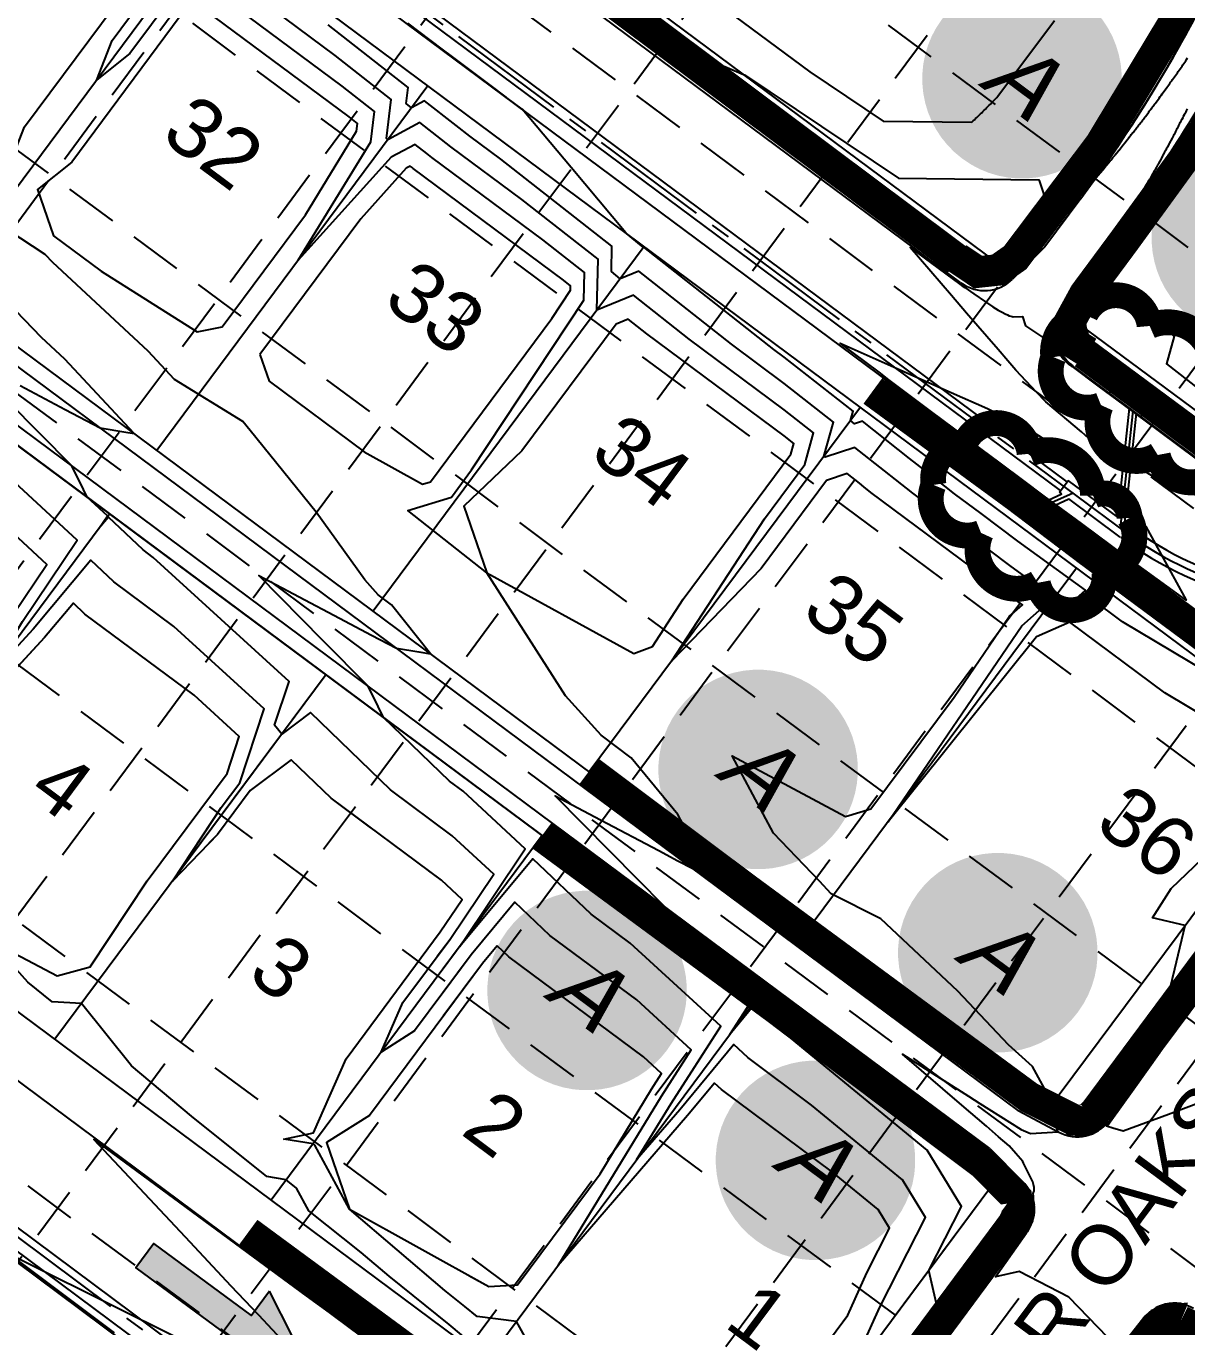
# Model space of a CAD drawing. Header units: feet. Extents: x 2260 to 6199, y 3666 to 7344.
# Drawn here: x 4193.3 to 4487.2, y 4910.2 to 5239.5 of the extents above; entities that cross this region are included whole.
import ezdxf
from ezdxf.enums import TextEntityAlignment as Align

# ---------------------------------------------------------------- set-up
doc = ezdxf.new("R2010")
doc.units = ezdxf.units.FT
doc.header["$LTSCALE"] = 40
doc.header["$MEASUREMENT"] = 0
doc.linetypes.add('CENTER2', pattern=[1.125, 0.75, -0.125, 0.125, -0.125])
doc.linetypes.add('HIDDEN', pattern=[0.375, 0.25, -0.125])
doc.layers.get('0').update_dxf_attribs({"linetype": 'CONTINUOUS'})
for name, color, linetype in [('ALTURA LOGO', 4, 'CONTINUOUS'), ('CL-STORM', 4, 'CENTER2'), ('CONTROL', 8, 'CONTINUOUS'), ('EOP-PROP', 4, 'CONTINUOUS'), ('EROSION BLANKETS', 84, 'CONTINUOUS'), ('FLOW-ARROWS', 253, 'CONTINUOUS'), ('GRID', 254, 'HIDDEN'), ('INLET', 3, 'CONTINUOUS'), ('INLET PROTECTION', 5, 'CONTINUOUS'), ('LOT-NOS', 4, 'CONTINUOUS'), ('lots-line', 4, 'CONTINUOUS'), ('PC', 43, 'CONTINUOUS'), ('ST-ROW', 2, 'CONTINUOUS'), ('STORM', 3, 'CONTINUOUS'), ('STREET-NAME', 3, 'CONTINUOUS')]:
    doc.layers.add(name, color=color, linetype=linetype)
doc.styles.add('altura', font='ARIAL.TTF', dxfattribs={"oblique": 15})
doc.styles.get("Standard").update_dxf_attribs({"font": 'ARIAL.TTF'})

# ---------------------------------------------------------------- blocks, each defined once
blk = doc.blocks.new('arrow')
blk.add_lwpolyline([(-67.01, -25.36), (-59.33, -25.42), (-59.57, -56.14), (-51.89, -56.2), (-51.65, -25.48), (-43.97, -25.54), (-55.3, -2.41), (-67.01, -25.36)], close=True)
at = {"color": 254}
for points in [[(-43.97, -25.54), (-67.01, -25.36), (-55.3, -2.41), (-67.01, -25.36)], [(-59.57, -56.14), (-51.89, -56.2), (-59.33, -25.42), (-51.65, -25.48)]]:
    blk.add_solid(points, dxfattribs=at)

msp = doc.modelspace()

# ---------------------------------------------------------------- hatches: boundary and pattern name
at = {"layer": 'ALTURA LOGO'}
h = msp.add_hatch(color=42, dxfattribs=at)
edge = h.paths.add_edge_path()
edge.add_ellipse((4445.44, 5226.11), major_axis=(15.08, 20.26), ratio=1, start_angle=-89.9995, end_angle=90.0005)
edge.add_ellipse((4445.44, 5226.11), major_axis=(15.08, 20.26), ratio=1, start_angle=89.9999, end_angle=269.9999)
h.paths.add_polyline_path([(4420.98, 5231.35), (4457.16, 5204.42), (4470.53, 5222.38), (4434.35, 5249.31)], flags=24)
h = msp.add_hatch(color=42, dxfattribs=at)
edge = h.paths.add_edge_path()
edge.add_ellipse((4503.5, 5185.74), major_axis=(15.08, 20.26), ratio=1, start_angle=-89.9995, end_angle=90.0005)
edge.add_ellipse((4503.5, 5185.74), major_axis=(15.08, 20.26), ratio=1, start_angle=89.9999, end_angle=269.9999)
h.paths.add_polyline_path([(4479.04, 5190.99), (4515.22, 5164.05), (4528.59, 5182.02), (4492.41, 5208.95)], flags=24)
h = msp.add_hatch(color=42, dxfattribs=at)
edge = h.paths.add_edge_path()
edge.add_ellipse((4378.64, 5051.28), major_axis=(15.08, 20.26), ratio=1, start_angle=-89.9995, end_angle=90.0005)
edge.add_ellipse((4378.64, 5051.28), major_axis=(15.08, 20.26), ratio=1, start_angle=89.9999, end_angle=269.9999)
h.paths.add_polyline_path([(4354.18, 5056.52), (4390.36, 5029.59), (4403.73, 5047.55), (4367.55, 5074.49)], flags=24)
h = msp.add_hatch(color=42, dxfattribs=at)
edge = h.paths.add_edge_path()
edge.add_ellipse((4439.31, 5004.89), major_axis=(15.08, 20.26), ratio=1, start_angle=-89.9995, end_angle=90.0005)
edge.add_ellipse((4439.31, 5004.89), major_axis=(15.08, 20.26), ratio=1, start_angle=89.9999, end_angle=269.9999)
h.paths.add_polyline_path([(4414.85, 5010.13), (4451.03, 4983.2), (4464.4, 5001.16), (4428.22, 5028.09)], flags=24)
h = msp.add_hatch(color=42, dxfattribs=at)
edge = h.paths.add_edge_path()
edge.add_ellipse((4335.34, 4995.33), major_axis=(15.08, 20.26), ratio=1, start_angle=-89.9995, end_angle=90.0005)
edge.add_ellipse((4335.34, 4995.33), major_axis=(15.08, 20.26), ratio=1, start_angle=89.9999, end_angle=269.9999)
h.paths.add_polyline_path([(4310.88, 5000.57), (4347.06, 4973.64), (4360.43, 4991.6), (4324.25, 5018.53)], flags=24)
h = msp.add_hatch(color=42, dxfattribs=at)
edge = h.paths.add_edge_path()
edge.add_ellipse((4393.16, 4952.34), major_axis=(15.08, 20.26), ratio=1, start_angle=-89.9995, end_angle=90.0005)
edge.add_ellipse((4393.16, 4952.34), major_axis=(15.08, 20.26), ratio=1, start_angle=89.9999, end_angle=269.9999)
h.paths.add_polyline_path([(4368.7, 4957.58), (4404.88, 4930.65), (4418.25, 4948.61), (4382.07, 4975.55)], flags=24)

# ---------------------------------------------------------------- linework, layer by layer
at = {"layer": 'CL-STORM', "color": 7}
for p, q in [((4864.9, 4432.17), (3599.76, 5372.55)), ((4471.43, 5111.52), (4235.19, 5287.11)), ((4470.34, 5112.33), (4473.54, 5142.09)), ((4458.43, 5121.18), (4452.94, 5118.78))]:
    msp.add_line(p, q, dxfattribs=at)
msp.add_arc((4525.12, 5183.75), 90, 233.3765, 327.3582, dxfattribs=at)
at = {"layer": 'EOP-PROP', "color": 7}
for p, q in [((4521.14, 5068.09), (3972.3, 5476.04)), ((4444.48, 4964.96), (3895.57, 5372.96)), ((4437.32, 4955.33), (3888.41, 5363.34)), ((4521.14, 5068.09), (4148.62, 5344.98)), ((4357.98, 4848.58), (3808.99, 5256.65)), ((4429.99, 5174.46), (4333.52, 5246.17)), ((4429.99, 5174.46), (4333.52, 5246.17)), ((4852.61, 4434.83), (3786.89, 5226.97)), ((4460.34, 5195.83), (4451.24, 5183.59)), ((4460.34, 5195.83), (4451.24, 5183.59)), ((4469.97, 5188.67), (4460.87, 5176.43)), ((4469.97, 5188.67), (4460.87, 5176.43)), ((4451.24, 5183.59), (4443.01, 5175.4)), ((4451.24, 5183.59), (4443.01, 5175.4)), ((4460.87, 5176.43), (4455.4, 5166.18)), ((4460.87, 5176.43), (4455.4, 5166.18)), ((4444.48, 4964.96), (4165.69, 5172.18)), ((4437.32, 4955.33), (4167.28, 5156.05)), ((4539.63, 5092.97), (4458.26, 5153.45)), ((4539.63, 5092.97), (4458.26, 5153.45)), ((4525.26, 5040.1), (4467.46, 4962.34)), ((4525.26, 5040.1), (4467.46, 4962.34)), ((4444.48, 4964.96), (4454.73, 4959.49)), ((4444.48, 4964.96), (4454.73, 4959.49)), ((4437.32, 4955.33), (4445.51, 4947.09)), ((4437.32, 4955.33), (4445.51, 4947.09)), ((4446.45, 4934.07), (4385.96, 4852.7)), ((4446.45, 4934.07), (4431.93, 4914.54)), ((4476.14, 4912), (4415.66, 4830.63))]:
    msp.add_line(p, q, dxfattribs=at)
for centre, radius, start, end in [((4174.1, 5408.6), 356.66, 323.3765, 5.1728), ((4174.1, 5408.6), 368.66, 323.3765, 5.1728), ((4174.1, 5408.6), 356.66, 323.3765, 356.9668), ((4174.1, 5408.6), 368.66, 323.3765, 355.735), ((4435.96, 5182.49), 10, 233.3765, 314.8458), ((4435.96, 5182.49), 10, 233.3765, 314.8458), ((4464.23, 5161.48), 10, 151.9073, 233.3765), ((4464.23, 5161.48), 10, 151.9073, 233.3765), ((4459.43, 4968.31), 10, 241.9073, 323.3765), ((4459.43, 4968.31), 10, 241.9073, 323.3765), ((4438.42, 4940.04), 10, 323.3765, 44.8458), ((4438.42, 4940.04), 10, 323.3765, 44.8458), ((4484.17, 4906.04), 10, 61.9073, 143.3765)]:
    msp.add_arc(centre, radius, start, end, dxfattribs=at)
at = {"layer": 'EROSION BLANKETS', "const_width": 8}
for points in [[(4462.14, 5156.9), (4459, 5158.87), (4457.37, 5164.32), (4461.37, 5171.63), (4471.19, 5184.89), (4491.61, 5212.94), (4502.98, 5232.65), (4515.51, 5259.74), (4526.74, 5285.91), (4536.96, 5322.88), (4543.87, 5358.18), (4547.09, 5387.83), (4547.01, 5406.17), (4546.38, 5430.26), (4543.85, 5459.68), (4537.86, 5518.71), (4531.81, 5586.52), (4527.34, 5639.5), (4523.24, 5685.02), (4520.52, 5711.99), (4521.4, 5716.25), (4521.8, 5720.87), (4522.4, 5722.7), (4524.33, 5724.29)], [(4501.87, 5278.67), (4485.66, 5243.22), (4465.28, 5209.43), (4443.72, 5180.81), (4439.3, 5177.71), (4434.3, 5177.17), (4429.1, 5180.67)], [(4337.15, 5249.08), (4429.16, 5180.27)], [(4461.18, 5156.55), (4543.63, 5095.46)], [(4407.67, 5147.08), (4444.15, 5120.36), (4462.07, 5106.78), (4502.15, 5077.07), (4519.02, 5064.57), (4521.12, 5062.35), (4522.75, 5060.2), (4524.54, 5057.01), (4524.68, 5054.49), (4525.03, 5050.62), (4524.39, 5046.67), (4523.41, 5044.99), (4522.36, 5043.22), (4464.11, 4964.76), (4462.74, 4963.36), (4461.21, 4962.61), (4460.41, 4962.49), (4459.32, 4962.51), (4458.6, 4962.59), (4458.08, 4963.04)], [(4335.83, 5050.83), (4375.15, 5021.39), (4447.27, 4968.24), (4459.72, 4962)], [(4323.89, 5034.48), (4383.64, 4990.46), (4435.73, 4951.32), (4444.03, 4942.86), (4444.19, 4941.74)], [(4249.52, 4934.06), (4362.07, 4851.21), (4366.8, 4849.6), (4373.84, 4848.88), (4377.79, 4850.69), (4380.89, 4853.59), (4384.1, 4856.65), (4443.12, 4936.11), (4444.4, 4938.56), (4444.63, 4940.29), (4443.54, 4941.92), (4442.59, 4942.62)]]:
    msp.add_lwpolyline(points, dxfattribs=at)
msp.add_lwpolyline([(4429.18, 4800.77), (4422.07, 4805.89, -0.415338), (4418.54, 4827.84), (4479.46, 4910.02, -0.347527), (4485.6, 4911.68), (4497.19, 4905.84), (4503.85, 4900.19)], format="xyb", dxfattribs=at)
at = {"layer": 'FLOW-ARROWS', "color": 7}
for points in [[(4212.19, 5226.33, 0, 1.67, 0), (4209.2, 5222.32, 0, 0, 0), (4203.35, 5214.47, 0, 0, 0)], [(4212.19, 5226.33, 0, 1.67, 0), (4209.2, 5222.32, 0, 0, 0), (4203.35, 5214.47, 0, 0, 0)], [(4266.92, 5185.65, 0, 1.67, 0), (4263.94, 5181.64, 0, 0, 0), (4258.09, 5173.78, 0, 0, 0)], [(4266.92, 5185.65, 0, 1.67, 0), (4263.94, 5181.64, 0, 0, 0), (4258.09, 5173.78, 0, 0, 0)], [(4240.98, 5150.24, 0, 1.67, 0), (4237.99, 5146.23, 0, 0, 0), (4232.14, 5138.38, 0, 0, 0)], [(4240.98, 5150.24, 0, 1.67, 0), (4237.99, 5146.23, 0, 0, 0), (4232.14, 5138.38, 0, 0, 0)], [(4321.66, 5144.96, 0, 1.67, 0), (4318.67, 5140.95, 0, 0, 0), (4312.82, 5133.1, 0, 0, 0)], [(4321.66, 5144.96, 0, 1.67, 0), (4318.67, 5140.95, 0, 0, 0), (4312.82, 5133.1, 0, 0, 0)], [(4295.71, 5109.56, 0, 1.67, 0), (4292.73, 5105.55, 0, 0, 0), (4286.88, 5097.69, 0, 0, 0)], [(4295.71, 5109.56, 0, 1.67, 0), (4292.73, 5105.55, 0, 0, 0), (4286.88, 5097.69, 0, 0, 0)], [(4376.39, 5104.28, 0, 1.67, 0), (4373.41, 5100.27, 0, 0, 0), (4367.56, 5092.41, 0, 0, 0)], [(4376.39, 5104.28, 0, 1.67, 0), (4373.41, 5100.27, 0, 0, 0), (4367.56, 5092.41, 0, 0, 0)], [(4350.45, 5068.87, 0, 1.67, 0), (4347.46, 5064.86, 0, 0, 0), (4341.61, 5057.01, 0, 0, 0)], [(4350.45, 5068.87, 0, 1.67, 0), (4347.46, 5064.86, 0, 0, 0), (4341.61, 5057.01, 0, 0, 0)], [(4431.13, 5063.59, 0, 1.67, 0), (4428.14, 5059.58, 0, 0, 0), (4422.3, 5051.73, 0, 0, 0)], [(4431.13, 5063.59, 0, 1.67, 0), (4428.14, 5059.58, 0, 0, 0), (4422.3, 5051.73, 0, 0, 0)], [(4405.18, 5028.19, 0, 1.67, 0), (4402.2, 5024.18, 0, 0, 0), (4396.35, 5016.32, 0, 0, 0)], [(4405.18, 5028.19, 0, 1.67, 0), (4402.2, 5024.18, 0, 0, 0), (4396.35, 5016.32, 0, 0, 0)], [(4235.67, 5026.97, 0, 1.67, 0), (4232.68, 5022.95, 0, 0, 0), (4223.37, 5010.44, 0, 0, 0)], [(4289.98, 4988.4, 0, 1.67, 0), (4286.99, 4984.39, 0, 0, 0), (4277.68, 4971.88, 0, 0, 0)], [(4347.89, 4949.95, 0, 1.67, 0), (4344.9, 4945.94, 0, 0, 0), (4335.59, 4933.42, 0, 0, 0)], [(4347.89, 4949.95, 0, 1.67, 0), (4344.9, 4945.94, 0, 0, 0), (4335.59, 4933.42, 0, 0, 0)]]:
    msp.add_lwpolyline(points, format="xyseb", dxfattribs=at)
at = {"layer": 'GRID', "linetype": 'HIDDEN', "ltscale": 1.35}
for p, q in [((2866.11, 6385.31), (5468.54, 4456.14)), ((2834.99, 6343.33), (5437.43, 4414.16)), ((2803.88, 6301.36), (5406.31, 4372.19)), ((2772.76, 6259.38), (5375.2, 4330.21)), ((2742.34, 6220.32), (5344.78, 4291.15)), ((4946.68, 6208.84), (3857.49, 4739.54)), ((4988.65, 6177.73), (3899.47, 4708.43)), ((2710.53, 6175.43), (5312.96, 4246.26)), ((5030.63, 6146.61), (3941.44, 4677.31)), ((2679.42, 6133.46), (5281.85, 4204.29)), ((5072.6, 6115.5), (3983.42, 4646.2)), ((2648.3, 6091.49), (5250.73, 4162.31)), ((5114.58, 6084.38), (4025.39, 4615.08)), ((5156.55, 6053.27), (4067.37, 4583.97)), ((5198.53, 6022.15), (4109.34, 4552.85)), ((5240.5, 5991.04), (4151.32, 4521.73))]:
    msp.add_line(p, q, dxfattribs=at)
at = {"layer": 'INLET', "color": 7}
for points in [[(4477.04, 5142.61), (4475.55, 5140.6), (4467.52, 5146.56), (4469.02, 5148.57)], [(4477.04, 5142.61), (4475.55, 5140.6), (4467.52, 5146.56), (4469.02, 5148.57)], [(4477.04, 5142.61), (4475.55, 5140.6), (4467.52, 5146.56), (4469.02, 5148.57)], [(4477.04, 5142.61), (4475.55, 5140.6), (4467.52, 5146.56), (4469.02, 5148.57)], [(4454.95, 5117.29), (4453.45, 5115.28), (4445.43, 5121.25), (4446.92, 5123.25)], [(4454.95, 5117.29), (4453.45, 5115.28), (4445.43, 5121.25), (4446.92, 5123.25)], [(4454.95, 5117.29), (4453.45, 5115.28), (4445.43, 5121.25), (4446.92, 5123.25)], [(4454.95, 5117.29), (4453.45, 5115.28), (4445.43, 5121.25), (4446.92, 5123.25)]]:
    msp.add_lwpolyline(points, close=True, dxfattribs=at)
at = {"layer": 'INLET PROTECTION', "color": 170, "ltscale": 100, "const_width": 6.54}
for points in [[(4477.76, 5163.53, 0.520567), (4477.76, 5163.53, 0.765195), (4461.44, 5166.36, 0.417879), (4453.39, 5155.65, 0.6649), (4465.43, 5143.51, 0.744833), (4479.8, 5130.87, 0.975642), (4496.64, 5133.65, 0.520567), (4503.07, 5147.29, 0.520567), (4493.77, 5152.95, 0.540264), (4477.76, 5163.53)], [(4447.39, 5131.18, 0.520567), (4447.39, 5131.18, 0.765195), (4431.08, 5134.01, 0.417879), (4423.02, 5123.3, 0.6649), (4435.07, 5111.16, 0.744833), (4449.43, 5098.52, 0.975642), (4466.28, 5101.3, 0.520567), (4472.7, 5114.94, 0.520567), (4463.4, 5120.6, 0.540264), (4447.39, 5131.18)]]:
    msp.add_lwpolyline(points, format="xyb", close=True, dxfattribs=at)
at = {"layer": 'lots-line', "color": 7}
for p, q in [((4451.68, 4964.59), (3897.96, 5376.17)), ((4439.75, 4948.54), (3886.02, 5360.13)), ((4240.31, 5264.99), (4171.71, 5172.69)), ((4240.31, 5264.99), (4171.71, 5172.69)), ((4295.05, 5224.31), (4226.44, 5132.01)), ((4295.05, 5224.31), (4226.44, 5132.01)), ((4457.13, 5198.22), (4441.77, 5177.55)), ((4457.13, 5198.22), (4441.77, 5177.55)), ((4349.78, 5183.62), (4281.18, 5091.32)), ((4349.78, 5183.62), (4281.18, 5091.32)), ((4473.18, 5186.28), (4457.82, 5165.62)), ((4473.18, 5186.28), (4457.82, 5165.62)), ((4451.68, 4964.59), (4165.16, 5177.56)), ((4439.75, 4948.54), (4167.81, 5150.67)), ((4404.52, 5142.94), (4335.91, 5050.64)), ((4404.52, 5142.94), (4335.91, 5050.64)), ((4214.51, 5115.96), (4145.91, 5023.66)), ((4214.51, 5115.96), (4176.32, 5064.58)), ((4459.25, 5102.25), (4390.65, 5009.96)), ((4459.25, 5102.25), (4390.65, 5009.96)), ((4269.25, 5075.27), (4200.64, 4982.98)), ((4269.25, 5075.27), (4237.35, 5032.37)), ((4323.98, 5034.59), (4255.38, 4942.29)), ((4323.98, 5034.59), (4297.87, 4999.45)), ((4378.72, 4993.9), (4310.11, 4901.61)), ((4378.72, 4993.9), (4310.11, 4901.61))]:
    msp.add_line(p, q, dxfattribs=at)
for radius, end in [(352.66, 5.1728), (372.66, 5.1728), (352.66, 357.4002), (372.66, 355.3455)]:
    msp.add_arc((4174.1, 5408.6), radius, 323.3765, end, dxfattribs=at)
at = {"layer": 'PC', "color": 43, "flags": 128}
for points, elevation in [([(4151.32, 5247.81), (4141.46, 5238.79), (4145.57, 5227.01), (4157.61, 5218.06), (4180.88, 5202.84), (4188.89, 5203.53), (4192.95, 5213.93), (4222.32, 5253.44), (4222.82, 5255.43), (4221.36, 5256.58), (4185.13, 5283.51), (4181.36, 5286.49), (4179.29, 5285.43), (4151.32, 5247.81)], 551), ([(4161.4, 5215.58), (4180.88, 5202.84), (4188.89, 5203.53), (4192.95, 5213.93), (4222.32, 5253.44), (4222.82, 5255.43), (4221.36, 5256.58), (4185.13, 5283.51), (4181.36, 5286.49), (4179.29, 5285.43), (4157.41, 5256)], 551), ([(4230.6, 5247.29), (4219.59, 5232.47), (4211.2, 5225.83), (4215.09, 5235.81), (4226.11, 5250.63)], 550), ([(4230.6, 5247.29), (4219.59, 5232.47), (4211.2, 5225.83), (4215.09, 5235.81), (4226.11, 5250.63)], 550), ([(4366.43, 5246.65), (4391.76, 5227.83), (4410.33, 5215.4), (4432.77, 5215.14), (4433.08, 5215.43), (4433.38, 5215.72), (4433.69, 5216.01), (4434, 5216.31), (4434.31, 5216.6), (4434.61, 5216.9), (4434.92, 5217.2), (4435.23, 5217.51), (4435.55, 5217.81), (4435.86, 5218.12), (4436.17, 5218.43), (4436.49, 5218.75), (4436.8, 5219.06), (4437.12, 5219.38), (4437.44, 5219.7), (4437.75, 5220.02), (4438.07, 5220.35), (4438.39, 5220.67), (4438.71, 5221), (4439.04, 5221.33), (4439.36, 5221.67), (4453.64, 5240.88)], 548), ([(4366.43, 5246.65), (4391.76, 5227.83), (4410.33, 5215.4), (4432.77, 5215.14), (4433.08, 5215.43), (4433.38, 5215.72), (4433.69, 5216.01), (4434, 5216.31), (4434.31, 5216.6), (4434.61, 5216.9), (4434.92, 5217.2), (4435.23, 5217.51), (4435.55, 5217.81), (4435.86, 5218.12), (4436.17, 5218.43), (4436.49, 5218.75), (4436.8, 5219.06), (4437.12, 5219.38), (4437.44, 5219.7), (4437.75, 5220.02), (4438.07, 5220.35), (4438.39, 5220.67), (4438.71, 5221), (4439.04, 5221.33), (4439.36, 5221.67), (4453.64, 5240.88)], 548), ([(4204.94, 5205.02), (4196.2, 5198.1), (4200.31, 5186.32), (4212.35, 5177.38), (4236.67, 5162.07), (4242.98, 5163.33), (4264.03, 5191.65), (4276.99, 5212.81), (4277.22, 5214.8), (4275.11, 5216.46), (4238.6, 5243.59), (4238.26, 5243.86), (4237.16, 5244.73), (4236.05, 5245.6), (4234.31, 5244.53), (4204.94, 5205.02)], 551), ([(4204.94, 5205.02), (4196.2, 5198.1), (4200.31, 5186.32), (4212.35, 5177.38), (4236.67, 5162.07), (4242.98, 5163.33), (4264.03, 5191.65), (4276.99, 5212.81), (4277.22, 5214.8), (4275.11, 5216.46), (4238.6, 5243.59), (4238.26, 5243.86), (4237.16, 5244.73), (4236.05, 5245.6), (4234.31, 5244.53), (4204.94, 5205.02)], 551), ([(4425.16, 4910.12), (4421.83, 4924.42), (4430.09, 4940.66), (4421.4, 4954.92), (4386.84, 4983.33), (4382.66, 4986.43), (4377.42, 4991.33), (4371.48, 4984.17), (4376.73, 4992.31), (4358.81, 5008.7), (4356.03, 5014.36), (4354.95, 5016.55), (4348.12, 5023.47), (4327.27, 5044.6), (4338.76, 5038.53), (4353.51, 5030.73), (4358.34, 5028.17), (4362.11, 5026.19), (4364.52, 5025.78), (4370.75, 5024.75), (4360.82, 5035.13), (4358.28, 5039.89), (4346.49, 5054.21), (4338.87, 5059.96), (4329.84, 5069.94), (4309.99, 5101.06), (4290, 5116.85), (4301, 5120.2), (4306.11, 5127.08), (4334.49, 5170.06), (4334.66, 5177.06), (4324.1, 5185.31), (4296.08, 5206.14), (4294.79, 5207.15), (4291.79, 5209.5), (4285.78, 5206.28), (4262.23, 5180.16), (4280.59, 5210.13), (4281.49, 5217.82), (4273.32, 5224.22), (4247.18, 5243.65)], 550), ([(4424.3, 4913.79), (4421.83, 4924.42), (4430.09, 4940.66), (4421.4, 4954.92), (4386.84, 4983.33), (4382.66, 4986.43), (4377.42, 4991.33), (4371.48, 4984.17), (4376.73, 4992.31), (4358.81, 5008.7), (4356.03, 5014.36), (4354.95, 5016.55), (4348.12, 5023.47), (4327.27, 5044.6), (4338.76, 5038.53), (4353.51, 5030.73), (4358.34, 5028.17), (4362.11, 5026.19), (4364.52, 5025.78), (4370.75, 5024.75), (4360.82, 5035.13), (4358.28, 5039.89), (4346.49, 5054.21), (4338.87, 5059.96), (4329.84, 5069.94), (4309.99, 5101.06), (4290, 5116.85), (4301, 5120.2), (4306.11, 5127.08), (4334.49, 5170.06), (4334.66, 5177.06), (4324.1, 5185.31), (4296.08, 5206.14), (4294.79, 5207.15), (4291.79, 5209.5), (4285.78, 5206.28), (4262.23, 5180.16), (4280.59, 5210.13), (4281.49, 5217.82), (4273.32, 5224.22), (4247.18, 5243.65)], 550), ([(4467.14, 4907.53), (4457.32, 4917.69), (4444.76, 4924.17), (4438.73, 4922.86), (4446.59, 4933.98), (4446.79, 4934.28), (4447.15, 4934.8), (4447.34, 4935.16), (4447.62, 4935.68), (4447.8, 4936.09), (4448.01, 4936.6), (4448.16, 4937.06), (4448.3, 4937.55), (4448.41, 4938.08), (4448.5, 4938.51), (4448.57, 4939.13), (4448.6, 4939.49), (4448.61, 4940.2), (4448.61, 4940.47), (4448.54, 4941.28), (4448.53, 4941.43), (4448.37, 4942.27), (4448.38, 4942.37), (4448.36, 4943.23), (4448.26, 4943.96), (4448.54, 4944.58), (4448.49, 4945.48), (4448.38, 4946.26), (4448.21, 4946.93), (4445.82, 4951.61), (4445.62, 4952.07), (4443.84, 4954.04), (4442.15, 4956.04), (4439.53, 4958.29), (4436.41, 4960.97), (4430.23, 4966.3), (4415.22, 4979.23), (4425.66, 4972.58), (4431.92, 4968.59), (4434.8, 4966.75), (4442.28, 4961.99), (4445.19, 4960.13), (4447.59, 4959.09), (4454.56, 4959.58), (4454.3, 4960.2), (4453.64, 4961.84), (4452.3, 4965.42), (4451.6, 4969.59), (4448.12, 4976.07), (4442.06, 4981.61), (4429.21, 4995.16), (4409.67, 5013.44), (4397.17, 5019.8), (4394.15, 5022.96), (4382.49, 5035.16), (4372.08, 5054.71), (4400.77, 5039.33), (4407.18, 5041.27), (4428.24, 5069.6), (4442.18, 5090.02), (4445.53, 5092.98), (4441.08, 5096.19), (4438.68, 5098), (4407.21, 5121.39), (4405.41, 5122.81), (4404.27, 5123.71), (4401.18, 5126.17), (4395.92, 5124.41), (4379.4, 5102.18), (4356.79, 5078.73), (4380.25, 5114.69), (4390.48, 5128.45), (4392.69, 5136.47), (4385.22, 5142.33), (4361.15, 5160.22), (4347.07, 5171.31), (4337.85, 5167.57), (4338.15, 5180.4), (4318.79, 5195.53), (4300.86, 5208.85), (4298.51, 5210.7), (4293, 5215.01), (4284.92, 5210.68), (4284.6, 5210.94), (4285.76, 5220.84), (4271.54, 5231.97), (4255.76, 5243.71)], 549), ([(4457.89, 4917.11), (4457.32, 4917.69), (4444.76, 4924.17), (4438.73, 4922.86), (4446.59, 4933.98), (4446.79, 4934.28), (4447.15, 4934.8), (4447.34, 4935.16), (4447.62, 4935.68), (4447.8, 4936.09), (4448.01, 4936.6), (4448.16, 4937.06), (4448.3, 4937.55), (4448.41, 4938.08), (4448.5, 4938.51), (4448.57, 4939.13), (4448.6, 4939.49), (4448.61, 4940.2), (4448.61, 4940.47), (4448.54, 4941.28), (4448.53, 4941.43), (4448.37, 4942.27), (4448.38, 4942.37), (4448.36, 4943.23), (4448.26, 4943.96), (4448.54, 4944.58), (4448.49, 4945.48), (4448.38, 4946.26), (4448.21, 4946.93), (4445.82, 4951.61), (4445.62, 4952.07), (4443.84, 4954.04), (4442.15, 4956.04), (4439.53, 4958.29), (4436.41, 4960.97), (4430.23, 4966.3), (4415.22, 4979.23), (4425.66, 4972.58), (4431.92, 4968.59), (4434.8, 4966.75), (4442.28, 4961.99), (4445.19, 4960.13), (4447.59, 4959.09), (4454.56, 4959.58), (4454.3, 4960.2), (4453.64, 4961.84), (4452.3, 4965.42), (4451.6, 4969.59), (4448.12, 4976.07), (4442.06, 4981.61), (4429.21, 4995.16), (4409.67, 5013.44), (4397.17, 5019.8), (4394.15, 5022.96), (4382.49, 5035.16), (4372.08, 5054.71), (4400.77, 5039.33), (4407.18, 5041.27), (4428.24, 5069.6), (4442.18, 5090.02), (4445.53, 5092.98), (4441.08, 5096.19), (4438.68, 5098), (4407.21, 5121.39), (4405.41, 5122.81), (4404.27, 5123.71), (4401.18, 5126.17), (4395.92, 5124.41), (4379.4, 5102.18), (4356.79, 5078.73), (4380.25, 5114.69), (4390.48, 5128.45), (4392.69, 5136.47), (4385.22, 5142.33), (4361.15, 5160.22), (4347.07, 5171.31), (4337.85, 5167.57), (4338.15, 5180.4), (4318.79, 5195.53), (4300.86, 5208.85), (4298.51, 5210.7), (4293, 5215.01), (4284.92, 5210.68), (4284.6, 5210.94), (4285.76, 5220.84), (4271.54, 5231.97), (4255.76, 5243.71)], 549), ([(4337.39, 5243.3), (4355.18, 5235.63), (4374.92, 5227.16), (4375.16, 5227.06), (4414.14, 5200.97), (4449.71, 5200.55), (4449.87, 5200.08), (4450.04, 5199.6), (4450.21, 5199.1), (4450.38, 5198.58), (4450.54, 5198.08), (4450.7, 5197.58), (4451.93, 5193.77), (4453.14, 5193.25), (4452.51, 5191.99), (4453.49, 5192.73), (4455.08, 5193.96), (4458.29, 5196.41), (4458.58, 5196.64), (4458.91, 5196.89), (4459.18, 5197.1), (4459.54, 5197.38), (4459.79, 5197.57), (4460.22, 5197.9), (4460.7, 5198.27), (4460.89, 5198.42), (4461.07, 5198.55), (4461.57, 5198.94), (4462.13, 5199.38), (4462.24, 5199.47), (4462.34, 5199.54), (4462.91, 5199.99), (4463.55, 5200.5), (4463.58, 5200.52), (4464.02, 5200.87), (4464.2, 5201.08), (4464.2, 5201.09), (4464.73, 5201.7), (4464.74, 5201.71), (4465.26, 5202.33), (4465.27, 5202.34), (4465.78, 5202.95), (4465.81, 5202.98), (4466.31, 5203.58), (4466.34, 5203.61), (4466.83, 5204.2), (4466.87, 5204.24), (4467.35, 5204.83), (4467.39, 5204.88), (4467.88, 5205.46), (4467.92, 5205.51), (4468.39, 5206.09), (4468.45, 5206.15), (4468.91, 5206.72), (4468.97, 5206.79), (4469.43, 5207.35), (4469.49, 5207.43), (4469.95, 5207.99), (4470.01, 5208.07), (4470.46, 5208.62), (4470.53, 5208.72), (4470.97, 5209.26), (4471.05, 5209.36), (4471.48, 5209.9), (4471.57, 5210.01), (4471.99, 5210.54), (4472.09, 5210.66), (4472.5, 5211.18), (4472.6, 5211.31), (4473.01, 5211.82), (4473.11, 5211.96), (4473.51, 5212.47), (4473.63, 5212.61), (4474.02, 5213.11), (4474.14, 5213.26), (4474.52, 5213.76), (4474.64, 5213.91), (4475.02, 5214.4), (4475.15, 5214.57), (4475.52, 5215.05), (4475.66, 5215.23), (4476.02, 5215.7), (4476.16, 5215.88), (4476.52, 5216.35), (4476.66, 5216.54), (4477.02, 5217.01), (4477.17, 5217.2), (4477.51, 5217.66), (4477.67, 5217.87), (4478.01, 5218.32), (4478.16, 5218.53), (4478.5, 5218.97), (4478.66, 5219.19), (4478.99, 5219.63), (4479.16, 5219.86), (4479.48, 5220.29), (4479.65, 5220.53), (4479.96, 5220.95), (4480.15, 5221.19), (4480.45, 5221.61), (4480.64, 5221.86), (4480.94, 5222.27), (4481.13, 5222.53), (4481.42, 5222.94), (4481.62, 5223.21), (4481.9, 5223.6), (4482.1, 5223.88), (4482.38, 5224.27), (4482.59, 5224.55), (4482.86, 5224.93), (4483.07, 5225.23), (4483.34, 5225.6), (4483.55, 5225.91), (4483.81, 5226.27), (4484.04, 5226.59), (4484.29, 5226.94), (4484.52, 5227.27), (4484.76, 5227.62), (4484.99, 5227.95), (4485.23, 5228.29), (4485.47, 5228.63), (4485.7, 5228.96), (4485.95, 5229.31), (4486.17, 5229.64), (4486.42, 5230), (4486.64, 5230.32), (4486.89, 5230.68), (4487.11, 5231), (4487.36, 5231.37)], 547), ([(4337.39, 5243.3), (4355.18, 5235.63), (4374.92, 5227.16), (4375.16, 5227.06), (4414.14, 5200.97), (4449.71, 5200.55), (4449.87, 5200.08), (4450.04, 5199.6), (4450.21, 5199.1), (4450.38, 5198.58), (4450.54, 5198.08), (4450.7, 5197.58), (4451.93, 5193.77), (4453.14, 5193.25), (4452.51, 5191.99), (4453.49, 5192.73), (4455.08, 5193.96), (4458.29, 5196.41), (4458.58, 5196.64), (4458.91, 5196.89), (4459.18, 5197.1), (4459.54, 5197.38), (4459.79, 5197.57), (4460.22, 5197.9), (4460.7, 5198.27), (4460.89, 5198.42), (4461.07, 5198.55), (4461.57, 5198.94), (4462.13, 5199.38), (4462.24, 5199.47), (4462.34, 5199.54), (4462.91, 5199.99), (4463.55, 5200.5), (4463.58, 5200.52), (4464.02, 5200.87), (4464.2, 5201.08), (4464.2, 5201.09), (4464.73, 5201.7), (4464.74, 5201.71), (4465.26, 5202.33), (4465.27, 5202.34), (4465.78, 5202.95), (4465.81, 5202.98), (4466.31, 5203.58), (4466.34, 5203.61), (4466.83, 5204.2), (4466.87, 5204.24), (4467.35, 5204.83), (4467.39, 5204.88), (4467.88, 5205.46), (4467.92, 5205.51), (4468.39, 5206.09), (4468.45, 5206.15), (4468.91, 5206.72), (4468.97, 5206.79), (4469.43, 5207.35), (4469.49, 5207.43), (4469.95, 5207.99), (4470.01, 5208.07), (4470.46, 5208.62), (4470.53, 5208.72), (4470.97, 5209.26), (4471.05, 5209.36), (4471.48, 5209.9), (4471.57, 5210.01), (4471.99, 5210.54), (4472.09, 5210.66), (4472.5, 5211.18), (4472.6, 5211.31), (4473.01, 5211.82), (4473.11, 5211.96), (4473.51, 5212.47), (4473.63, 5212.61), (4474.02, 5213.11), (4474.14, 5213.26), (4474.52, 5213.76), (4474.64, 5213.91), (4475.02, 5214.4), (4475.15, 5214.57), (4475.52, 5215.05), (4475.66, 5215.23), (4476.02, 5215.7), (4476.16, 5215.88), (4476.52, 5216.35), (4476.66, 5216.54), (4477.02, 5217.01), (4477.17, 5217.2), (4477.51, 5217.66), (4477.67, 5217.87), (4478.01, 5218.32), (4478.16, 5218.53), (4478.5, 5218.97), (4478.66, 5219.19), (4478.99, 5219.63), (4479.16, 5219.86), (4479.48, 5220.29), (4479.65, 5220.53), (4479.96, 5220.95), (4480.15, 5221.19), (4480.45, 5221.61), (4480.64, 5221.86), (4480.94, 5222.27), (4481.13, 5222.53), (4481.42, 5222.94), (4481.62, 5223.21), (4481.9, 5223.6), (4482.1, 5223.88), (4482.38, 5224.27), (4482.59, 5224.55), (4482.86, 5224.93), (4483.07, 5225.23), (4483.34, 5225.6), (4483.55, 5225.91), (4483.81, 5226.27), (4484.04, 5226.59), (4484.29, 5226.94), (4484.52, 5227.27), (4484.76, 5227.62), (4484.99, 5227.95), (4485.23, 5228.29), (4485.47, 5228.63), (4485.7, 5228.96), (4485.95, 5229.31), (4486.17, 5229.64), (4486.42, 5230), (4486.64, 5230.32), (4486.89, 5230.68), (4487.11, 5231), (4487.36, 5231.37)], 547), ([(4499.01, 5060.31), (4481.59, 5070.7), (4457.51, 5088.59), (4449.14, 5084.85), (4411.53, 5038.05), (4445.39, 5087.63), (4453.53, 5094.83), (4442.71, 5102.61), (4436.88, 5107.01), (4417.77, 5121.22), (4413.4, 5124.66), (4410.64, 5126.85), (4403.14, 5132.81), (4395.57, 5130.28), (4395.28, 5130.51), (4397.68, 5139.2), (4385.24, 5148.96), (4371.87, 5158.9), (4348.41, 5177.38), (4343.73, 5175.49), (4341.49, 5177.33), (4341.64, 5183.74), (4313.48, 5205.74), (4305.65, 5211.56), (4302.22, 5214.25), (4294.21, 5220.52), (4290.92, 5218.76), (4289.56, 5219.88), (4290.03, 5223.86), (4269.76, 5239.73)], 548), ([(4499.01, 5060.31), (4481.59, 5070.7), (4457.51, 5088.59), (4449.14, 5084.85), (4411.53, 5038.05), (4445.39, 5087.63), (4453.53, 5094.83), (4442.71, 5102.61), (4436.88, 5107.01), (4417.77, 5121.22), (4413.4, 5124.66), (4410.64, 5126.85), (4403.14, 5132.81), (4395.57, 5130.28), (4395.28, 5130.51), (4397.68, 5139.2), (4385.24, 5148.96), (4371.87, 5158.9), (4348.41, 5177.38), (4343.73, 5175.49), (4341.49, 5177.33), (4341.64, 5183.74), (4313.48, 5205.74), (4305.65, 5211.56), (4302.22, 5214.25), (4294.21, 5220.52), (4290.92, 5218.76), (4289.56, 5219.88), (4290.03, 5223.86), (4269.76, 5239.73)], 548), ([(4504.7, 5068.47), (4470.87, 5088.63), (4462.85, 5094.59), (4455.41, 5091.26), (4461.52, 5096.67), (4444.35, 5109.04), (4435.08, 5116.03), (4428.34, 5121.04), (4421.4, 5126.5), (4417, 5129.99), (4405.09, 5139.45), (4403.02, 5138.76), (4402.03, 5139.59), (4402.68, 5141.93), (4385.25, 5155.6), (4382.59, 5157.58), (4349.74, 5183.45), (4349.62, 5183.4), (4345.33, 5186.93), (4345.16, 5187.13), (4331.32, 5203.62), (4318.89, 5218.42), (4315.04, 5221.31), (4314.82, 5221.48), (4310.7, 5224.57), (4301.3, 5231.63), (4298.65, 5233.62), (4289.97, 5240.14)], 547), ([(4504.7, 5068.47), (4470.87, 5088.63), (4462.85, 5094.59), (4455.41, 5091.26), (4461.52, 5096.67), (4444.35, 5109.04), (4435.08, 5116.03), (4428.34, 5121.04), (4421.4, 5126.5), (4417, 5129.99), (4405.09, 5139.45), (4403.02, 5138.76), (4402.03, 5139.59), (4402.68, 5141.93), (4385.25, 5155.6), (4382.59, 5157.58), (4349.74, 5183.45), (4349.62, 5183.4), (4345.33, 5186.93), (4345.16, 5187.13), (4331.32, 5203.62), (4318.89, 5218.42), (4315.04, 5221.31), (4314.82, 5221.48), (4310.7, 5224.57), (4301.3, 5231.63), (4298.65, 5233.62), (4289.97, 5240.14)], 547), ([(4487.24, 5218.49), (4487.01, 5218.02), (4486.87, 5217.74), (4486.63, 5217.26), (4486.49, 5216.99), (4486.25, 5216.51), (4486.11, 5216.24), (4485.86, 5215.75), (4485.73, 5215.5), (4485.48, 5215), (4485.35, 5214.75), (4485.09, 5214.24), (4484.97, 5214), (4484.7, 5213.49), (4484.58, 5213.26), (4484.31, 5212.74), (4484.2, 5212.52), (4483.92, 5211.98), (4483.81, 5211.77), (4483.52, 5211.23), (4483.42, 5211.03), (4483.13, 5210.48), (4483.03, 5210.29), (4482.73, 5209.73), (4482.63, 5209.55), (4482.33, 5208.98), (4482.24, 5208.81), (4481.93, 5208.24), (4481.84, 5208.07), (4481.52, 5207.49), (4481.44, 5207.33), (4481.12, 5206.74), (4481.04, 5206.59), (4480.71, 5206), (4480.64, 5205.86), (4480.3, 5205.25), (4479.96, 5204.63), (4479.89, 5204.51), (4479.82, 5204.38), (4479.48, 5203.76), (4479.13, 5203.13), (4479.07, 5203.02), (4479.01, 5202.92), (4478.65, 5202.28), (4478.59, 5202.18), (4478.23, 5201.54), (4477.86, 5200.88), (4477.81, 5200.8), (4477.77, 5200.72), (4477.39, 5200.06), (4477.35, 5199.99), (4476.97, 5199.32), (4476.57, 5198.64), (4476.54, 5198.58), (4476.14, 5197.89), (4476.11, 5197.85), (4476.09, 5197.8), (4475.69, 5197.11), (4475.27, 5196.41), (4475.25, 5196.38), (4475.24, 5196.35), (4474.82, 5195.64), (4474.4, 5194.92), (4474.39, 5194.91), (4474.38, 5194.9), (4473.95, 5194.18), (4473.95, 5194.18), (4473.77, 5193.88), (4473.59, 5193.39), (4473.58, 5193.36), (4473.29, 5192.56), (4473.02, 5191.86), (4472.98, 5191.74), (4472.93, 5191.6), (4472.67, 5190.91), (4472.6, 5190.72), (4472.36, 5190.08), (4472.14, 5189.52), (4472.04, 5189.26), (4471.93, 5188.97), (4471.72, 5188.43), (4471.59, 5188.09), (4471.4, 5187.61), (4471.27, 5187.26), (4471.12, 5186.88), (4469.7, 5183.1), (4468.98, 5181.21), (4468.56, 5180.06), (4465.43, 5174.52), (4483.92, 5160.92), (4481.98, 5153.93), (4495.53, 5143.42)], 547), ([(4487.24, 5218.49), (4487.01, 5218.02), (4486.87, 5217.74), (4486.63, 5217.26), (4486.49, 5216.99), (4486.25, 5216.51), (4486.11, 5216.24), (4485.86, 5215.75), (4485.73, 5215.5), (4485.48, 5215), (4485.35, 5214.75), (4485.09, 5214.24), (4484.97, 5214), (4484.7, 5213.49), (4484.58, 5213.26), (4484.31, 5212.74), (4484.2, 5212.52), (4483.92, 5211.98), (4483.81, 5211.77), (4483.52, 5211.23), (4483.42, 5211.03), (4483.13, 5210.48), (4483.03, 5210.29), (4482.73, 5209.73), (4482.63, 5209.55), (4482.33, 5208.98), (4482.24, 5208.81), (4481.93, 5208.24), (4481.84, 5208.07), (4481.52, 5207.49), (4481.44, 5207.33), (4481.12, 5206.74), (4481.04, 5206.59), (4480.71, 5206), (4480.64, 5205.86), (4480.3, 5205.25), (4479.96, 5204.63), (4479.89, 5204.51), (4479.82, 5204.38), (4479.48, 5203.76), (4479.13, 5203.13), (4479.07, 5203.02), (4479.01, 5202.92), (4478.65, 5202.28), (4478.59, 5202.18), (4478.23, 5201.54), (4477.86, 5200.88), (4477.81, 5200.8), (4477.77, 5200.72), (4477.39, 5200.06), (4477.35, 5199.99), (4476.97, 5199.32), (4476.57, 5198.64), (4476.54, 5198.58), (4476.14, 5197.89), (4476.11, 5197.85), (4476.09, 5197.8), (4475.69, 5197.11), (4475.27, 5196.41), (4475.25, 5196.38), (4475.24, 5196.35), (4474.82, 5195.64), (4474.4, 5194.92), (4474.39, 5194.91), (4474.38, 5194.9), (4473.95, 5194.18), (4473.95, 5194.18), (4473.77, 5193.88), (4473.59, 5193.39), (4473.58, 5193.36), (4473.29, 5192.56), (4473.02, 5191.86), (4472.98, 5191.74), (4472.93, 5191.6), (4472.67, 5190.91), (4472.6, 5190.72), (4472.36, 5190.08), (4472.14, 5189.52), (4472.04, 5189.26), (4471.93, 5188.97), (4471.72, 5188.43), (4471.59, 5188.09), (4471.4, 5187.61), (4471.27, 5187.26), (4471.12, 5186.88), (4469.7, 5183.1), (4468.98, 5181.21), (4468.56, 5180.06), (4465.43, 5174.52), (4483.92, 5160.92), (4481.98, 5153.93), (4495.53, 5143.42)], 547), ([(4252.48, 5156.27), (4254.83, 5149.54), (4278.91, 5131.64), (4293.68, 5123.5), (4295.73, 5124.12), (4326.41, 5165.39), (4331.14, 5172.56), (4331.16, 5173.73), (4329.4, 5175.1), (4291.29, 5203.43), (4291.08, 5203.6), (4290.58, 5203.99), (4289.58, 5203.45), (4278.05, 5190.66), (4252.48, 5156.27)], 551), ([(4252.48, 5156.27), (4254.83, 5149.54), (4278.91, 5131.64), (4293.68, 5123.5), (4295.73, 5124.12), (4326.41, 5165.39), (4331.14, 5172.56), (4331.16, 5173.73), (4329.4, 5175.1), (4291.29, 5203.43), (4291.08, 5203.6), (4290.58, 5203.99), (4289.58, 5203.45), (4278.05, 5190.66), (4252.48, 5156.27)], 551), ([(4400.82, 4896.15), (4409.53, 4915.36), (4421, 4937.9), (4415.21, 4947.41), (4392.17, 4966.34), (4376, 4978.36), (4372.51, 4981.62), (4358.81, 4965.09), (4347.89, 4952.44), (4356.61, 4966.73), (4369.22, 4986.31), (4346.23, 5007.34), (4336.37, 5014.67), (4321.57, 5028.68), (4303.1, 5006.5), (4319.7, 5031.16), (4303.96, 5045.76), (4300.54, 5048.3), (4283.79, 5064.46), (4282.44, 5067.2), (4279.92, 5072.32), (4268.46, 5083.94), (4252.24, 5100.37), (4272.66, 5089.58), (4280.77, 5085.29), (4287.08, 5081.95), (4292.71, 5081.01), (4295.72, 5080.51), (4285.86, 5092.91), (4282.44, 5095.5), (4279.07, 5099.3), (4266.74, 5116.4), (4250.07, 5137.03), (4248.19, 5139.36), (4230.91, 5150.02), (4224.27, 5157.14), (4200.09, 5179.58), (4198.12, 5181.62), (4176.42, 5195.85)], 551), ([(4408.09, 4912.19), (4409.53, 4915.36), (4421, 4937.9), (4415.21, 4947.41), (4392.17, 4966.34), (4376, 4978.36), (4372.51, 4981.62), (4358.81, 4965.09), (4347.89, 4952.44), (4356.61, 4966.73), (4369.22, 4986.31), (4346.23, 5007.34), (4336.37, 5014.67), (4321.57, 5028.68), (4303.1, 5006.5), (4319.7, 5031.16), (4303.96, 5045.76), (4300.54, 5048.3), (4283.79, 5064.46), (4282.44, 5067.2), (4279.92, 5072.32), (4268.46, 5083.94), (4252.24, 5100.37), (4272.66, 5089.58), (4280.77, 5085.29), (4287.08, 5081.95), (4292.71, 5081.01), (4295.72, 5080.51), (4285.86, 5092.91), (4282.44, 5095.5), (4279.07, 5099.3), (4266.74, 5116.4), (4250.07, 5137.03), (4248.19, 5139.36), (4230.91, 5150.02), (4224.27, 5157.14), (4200.09, 5179.58), (4198.12, 5181.62), (4176.42, 5195.85)], 551), ([(4441.89, 5154.71), (4439.4, 5157.6), (4431.37, 5166.8), (4427.57, 5171.2), (4417.15, 5183.38), (4429.74, 5174.12), (4430.5, 5173.56), (4430.54, 5173.53), (4430.95, 5173.29), (4433.25, 5171.64), (4436.18, 5169.62), (4438.08, 5168.38), (4439.41, 5167.56), (4440.4, 5167), (4441.15, 5166.6), (4441.75, 5166.32), (4442.22, 5166.12), (4442.61, 5165.98), (4442.93, 5165.89), (4443.19, 5165.82), (4445.58, 5165.92), (4446.33, 5163.59), (4450.63, 5160.67), (4450.7, 5160.49), (4450.81, 5160.26), (4450.99, 5159.98), (4451.26, 5159.61), (4451.66, 5159.14), (4452.27, 5158.51), (4453.24, 5157.61), (4454.86, 5156.22), (4455.4, 5155.79), (4455.85, 5155.22), (4455.94, 5155.12), (4456.51, 5154.53), (4456.7, 5154.34), (4457.24, 5153.88), (4457.54, 5153.64), (4458.02, 5153.3), (4458.1, 5153.24), (4464.63, 5148.41), (4471.4, 5143.4), (4480.26, 5136.78), (4489.51, 5129.87)], 546), ([(4441.89, 5154.71), (4439.4, 5157.6), (4431.37, 5166.8), (4427.57, 5171.2), (4417.15, 5183.38), (4429.74, 5174.12), (4430.5, 5173.56), (4430.54, 5173.53), (4430.95, 5173.29), (4433.25, 5171.64), (4436.18, 5169.62), (4438.08, 5168.38), (4439.41, 5167.56), (4440.4, 5167), (4441.15, 5166.6), (4441.75, 5166.32), (4442.22, 5166.12), (4442.61, 5165.98), (4442.93, 5165.89), (4443.19, 5165.82), (4445.58, 5165.92), (4446.33, 5163.59), (4450.63, 5160.67), (4450.7, 5160.49), (4450.81, 5160.26), (4450.99, 5159.98), (4451.26, 5159.61), (4451.66, 5159.14), (4452.27, 5158.51), (4453.24, 5157.61), (4454.86, 5156.22), (4455.4, 5155.79), (4455.85, 5155.22), (4455.94, 5155.12), (4456.51, 5154.53), (4456.7, 5154.34), (4457.24, 5153.88), (4457.54, 5153.64), (4458.02, 5153.3), (4458.1, 5153.24), (4464.63, 5148.41), (4471.4, 5143.4), (4480.26, 5136.78), (4489.51, 5129.87)], 546), ([(4191.8, 5148.43), (4203.19, 5142.41), (4212.06, 5137.72), (4218.62, 5136.62), (4220.7, 5136.28), (4203.15, 5155.1), (4197.21, 5160.61), (4182.14, 5176.22)], 552), ([(4191.8, 5148.43), (4203.19, 5142.41), (4212.06, 5137.72), (4218.62, 5136.62), (4220.7, 5136.28), (4203.15, 5155.1), (4197.21, 5160.61), (4182.14, 5176.22)], 552), ([(4318.8, 5131.89), (4304.12, 5117.88), (4309.99, 5101.06), (4347.14, 5080.63), (4351.87, 5082.39), (4359.69, 5094.38), (4386.96, 5131.07), (4387.7, 5133.74), (4385.21, 5135.69), (4350.43, 5161.54), (4345.74, 5165.24), (4342.67, 5163.99), (4318.8, 5131.89)], 550), ([(4318.8, 5131.89), (4304.12, 5117.88), (4309.99, 5101.06), (4347.14, 5080.63), (4351.87, 5082.39), (4359.69, 5094.38), (4386.96, 5131.07), (4387.7, 5133.74), (4385.21, 5135.69), (4350.43, 5161.54), (4345.74, 5165.24), (4342.67, 5163.99), (4318.8, 5131.89)], 550), ([(4439.92, 5128.78), (4435.02, 5132.45), (4431.23, 5135.29), (4427.74, 5137.91), (4425.83, 5139.35), (4421.88, 5142.31), (4411.75, 5149.92), (4409.24, 5151.81), (4399.45, 5159.16), (4413.86, 5152.76), (4423.9, 5148.3), (4430.36, 5145.44), (4433.84, 5143.89), (4436.69, 5142.63), (4443.5, 5139.27), (4446.59, 5137.75), (4449.59, 5135.77), (4459.11, 5129.54), (4463.91, 5125.05), (4476.79, 5112.77), (4486.99, 5094.09), (4471.36, 5105.46), (4460.46, 5113.52), (4451.08, 5120.46), (4445.53, 5124.59), (4439.92, 5128.78)], 546), ([(4439.92, 5128.78), (4435.02, 5132.45), (4431.23, 5135.29), (4427.74, 5137.91), (4425.83, 5139.35), (4421.88, 5142.31), (4411.75, 5149.92), (4409.24, 5151.81), (4399.45, 5159.16), (4413.86, 5152.76), (4423.9, 5148.3), (4430.36, 5145.44), (4433.84, 5143.89), (4436.69, 5142.63), (4443.5, 5139.27), (4446.59, 5137.75), (4449.59, 5135.77), (4459.11, 5129.54), (4463.91, 5125.05), (4476.79, 5112.77), (4486.99, 5094.09), (4471.36, 5105.46), (4460.46, 5113.52), (4451.08, 5120.46), (4445.53, 5124.59), (4439.92, 5128.78)], 546), ([(4497.81, 5118.37), (4483.86, 5122.27), (4477.36, 5126.18), (4463.29, 5134.24), (4460.5, 5136.7), (4451.46, 5144.3), (4449.09, 5146.79), (4443.91, 5152.35), (4441.89, 5154.71)], 546), ([(4497.81, 5118.37), (4483.86, 5122.27), (4477.36, 5126.18), (4463.29, 5134.24), (4460.5, 5136.7), (4451.46, 5144.3), (4449.09, 5146.79), (4443.91, 5152.35), (4441.89, 5154.71)], 546), ([(4383.88, 4889.71), (4401.32, 4913.17), (4406.18, 4923.87), (4411.91, 4935.14), (4409.01, 4939.89), (4397.49, 4949.36), (4369.35, 4970.28), (4367.6, 4971.91), (4360.75, 4963.65), (4328.01, 4925.68), (4354.15, 4968.56), (4361.71, 4980.31), (4347.92, 4992.93), (4325.95, 5009.25), (4317.07, 5017.66), (4305.99, 5004.35), (4291.67, 4985.09), (4283.22, 4979.75), (4288.71, 4992.28), (4300.64, 5008.33), (4311.71, 5024.77), (4301.21, 5034.5), (4285.56, 5046.14), (4265.32, 5065.66), (4258.07, 5060.24), (4256.23, 5062.48), (4259.9, 5073.55), (4225.54, 5104.91), (4222.93, 5106.86), (4214.17, 5115.13), (4211.74, 5112.23), (4213.92, 5115.49), (4208.77, 5120.23), (4207.84, 5122.11), (4204.9, 5128.09), (4188.8, 5144.4)], 552), ([(4297.42, 5003.99), (4300.64, 5008.33), (4311.71, 5024.77), (4301.21, 5034.5), (4285.56, 5046.14), (4265.32, 5065.66), (4258.07, 5060.24), (4256.23, 5062.48), (4259.9, 5073.55), (4225.54, 5104.91), (4222.93, 5106.86), (4214.17, 5115.13), (4211.74, 5112.23), (4213.92, 5115.49), (4208.77, 5120.23), (4207.84, 5122.11), (4204.9, 5128.09), (4188.8, 5144.4)], 552), ([(4236.56, 5032.29), (4242.73, 5041.62), (4247.4, 5047.9), (4253.6, 5066.59), (4230.69, 5087.5), (4215.57, 5098.74), (4209.73, 5104.25), (4195.08, 5086.79), (4183.69, 5074.49), (4192.44, 5088.75), (4206.23, 5109.34), (4184.73, 5129.11), (4176.47, 5135.26), (4168.59, 5142.76)], 553), ([(4192.44, 5088.75), (4206.23, 5109.34), (4184.73, 5129.11)], 553), ([(4176.01, 5067.64), (4190.06, 5090.52), (4198.55, 5103.19), (4185.31, 5115.36), (4170.19, 5126.6)], 554), ([(4190.06, 5090.52), (4198.55, 5103.19), (4185.31, 5115.36)], 554), ([(4323.91, 4900.01), (4317.5, 4911.55), (4307.49, 4912.77), (4304.4, 4915.35), (4299.34, 4919.41), (4275.24, 4939.99), (4266.39, 4956.16), (4265.96, 4956.52), (4258.59, 4957.72), (4266.08, 4959.26), (4274.32, 4978.05), (4298.18, 5010.16), (4303.71, 5018.38), (4298.46, 5023.25), (4270.57, 5043.98), (4260.46, 5053.74), (4250.03, 5045.94), (4241.77, 5034.83), (4230.47, 5023.11), (4242.73, 5041.62), (4247.4, 5047.9), (4253.6, 5066.59), (4230.69, 5087.5), (4215.57, 5098.74), (4209.73, 5104.25), (4195.08, 5086.79), (4183.69, 5074.49)], 553), ([(4309.8, 4902.96), (4300.46, 4910.76), (4285.22, 4922.98), (4278.16, 4929.01), (4264.89, 4939.59), (4261.79, 4945.26), (4259.19, 4947.43), (4254.3, 4948.22), (4235.17, 4963.51), (4219.99, 4976.23), (4207.37, 4992.03), (4199.91, 4992.48), (4193.75, 4997.44), (4184.3, 5007.9), (4201.21, 4999.06), (4209.53, 5001.29), (4223.96, 5023.07), (4244.19, 5050.29), (4247.29, 5059.63), (4235.84, 5070.09), (4208.21, 5090.62), (4205.29, 5093.37), (4197.96, 5084.65), (4163.8, 5047.74)], 554), ([(4230.38, 5031.7), (4244.19, 5050.29), (4247.29, 5059.63), (4235.84, 5070.09), (4208.21, 5090.62), (4205.29, 5093.37), (4197.96, 5084.65), (4176.61, 5061.58)], 554), ([(4280.63, 5036.51), (4270.57, 5043.98), (4260.46, 5053.74), (4250.03, 5045.94), (4241.77, 5034.83), (4239.61, 5032.58)], 553), ([(4495.26, 4968.73), (4482.49, 4963.96), (4471.04, 4959.68), (4468.43, 4960.48), (4466.87, 4960.97), (4467.17, 4961.3), (4467.22, 4961.36), (4467.75, 4962.07), (4467.77, 4962.11), (4473.75, 4970.46), (4480.41, 4979.77), (4480.29, 4981.46), (4480.09, 4984.06), (4484.12, 5000.8), (4486.78, 5011.8), (4478.48, 5013.71), (4483.21, 5021.16), (4502.66, 5039.75)], 548), ([(4495.26, 4968.73), (4482.49, 4963.96), (4471.04, 4959.68), (4468.43, 4960.48), (4466.87, 4960.97), (4467.17, 4961.3), (4467.22, 4961.36), (4467.75, 4962.07), (4467.77, 4962.11), (4473.75, 4970.46), (4480.41, 4979.77), (4480.29, 4981.46), (4480.09, 4984.06), (4484.12, 5000.8), (4486.78, 5011.8), (4478.48, 5013.71), (4483.21, 5021.16), (4502.66, 5039.75)], 548), ([(4296.97, 5008.53), (4298.18, 5010.16), (4303.71, 5018.38), (4298.46, 5023.25), (4295.28, 5025.61)], 553), ([(4400, 4911.39), (4401.32, 4913.17), (4406.18, 4923.87), (4411.91, 4935.14), (4409.01, 4939.89), (4397.49, 4949.36), (4369.35, 4970.28), (4367.6, 4971.91), (4360.75, 4963.65), (4328.01, 4925.68), (4354.15, 4968.56), (4361.71, 4980.31), (4347.92, 4992.93), (4325.95, 5009.25), (4317.07, 5017.66), (4305.99, 5004.35), (4298.39, 4994.13)], 552), ([(4312.57, 5006.64), (4308.88, 5002.2), (4280.25, 4963.68), (4269.37, 4956.81), (4275.24, 4939.99), (4310.49, 4920.38), (4317.74, 4920.86), (4338.62, 4948.95), (4351.68, 4970.39), (4354.21, 4974.3), (4349.61, 4978.51), (4315.53, 5003.84), (4312.57, 5006.64)], 553), ([(4312.57, 5006.64), (4308.88, 5002.2), (4298.92, 4988.8)], 553), ([(4305.4, 4923.22), (4310.49, 4920.38), (4317.74, 4920.86), (4338.62, 4948.95), (4351.68, 4970.39), (4354.21, 4974.3), (4349.61, 4978.51), (4315.53, 5003.84), (4312.57, 5006.64)], 553), ([(4262.66, 4901.99), (4252.23, 4913.11), (4245.28, 4920.52), (4233.7, 4932.87), (4210.52, 4957.57), (4250.8, 4927.94), (4264.23, 4918.06), (4270.94, 4913.13), (4287.47, 4900.99)], 554), ([(4215.7, 4908.65), (4189.05, 4928.67), (4219.38, 4913.6), (4234.54, 4906.07)], 554), ([(4321.88, 4903.67), (4317.5, 4911.55), (4307.49, 4912.77), (4306.33, 4913.74)], 553), ([(4487.37, 4916.11), (4486.47, 4916.04), (4486.09, 4915.97), (4485.55, 4916.07), (4485.41, 4916.09), (4484.61, 4916.16), (4484.32, 4916.17), (4483.64, 4916.17), (4483.26, 4916.14), (4482.67, 4916.07), (4482.23, 4916), (4481.7, 4915.89), (4481.22, 4915.75), (4480.75, 4915.61), (4480.26, 4915.41), (4479.84, 4915.23), (4479.33, 4914.97), (4478.96, 4914.76), (4478.46, 4914.44), (4478.12, 4914.21), (4477.65, 4913.83), (4477.35, 4913.58), (4476.91, 4913.15), (4476.64, 4912.88), (4476.23, 4912.39), (4476.01, 4912.11), (4467.62, 4901.38)], 549)]:
    msp.add_lwpolyline(points, dxfattribs=dict(at, elevation=elevation))
at = {"layer": 'ST-ROW', "color": 7}
for p, q in [((4520.29, 5056.88), (3966.63, 5468.42)), ((4520.29, 5056.88), (4149.88, 5332.21)), ((4371.15, 4856.24), (3817.35, 5267.88)), ((4441.77, 5177.55), (4330.76, 5260.06)), ((4441.77, 5177.55), (4330.76, 5260.06)), ((4550.12, 5097.01), (4457.82, 5165.62)), ((4550.12, 5097.01), (4457.82, 5165.62)), ((4520.29, 5056.88), (4451.68, 4964.59)), ((4520.29, 5056.88), (4451.68, 4964.59)), ((4439.75, 4948.54), (4371.15, 4856.24)), ((4439.75, 4948.54), (4413.1, 4912.68)), ((4309.04, 4902.4), (4295.69, 4912.33))]:
    msp.add_line(p, q, dxfattribs=at)
at = {"layer": 'STORM', "color": 7}
for p, q in [((4419.28, 4759.74), (3598.01, 5370.19)), ((4422.16, 4763.62), (3609.78, 5367.47)), ((4455.22, 5121.85), (4237.08, 5283.99)), ((4456.86, 5124.06), (4248.31, 5279.07)), ((4469.68, 5115.1), (4472.65, 5142.75)), ((4471.47, 5113.77), (4474.44, 5141.43)), ((4454.95, 5121.48), (4457.14, 5124.42)), ((4469.68, 5115.1), (4457.14, 5124.42)), ((4452.06, 5119.43), (4455.54, 5121.04)), ((4455.54, 5121.04), (4454.95, 5121.48)), ((4453.82, 5118.13), (4457.29, 5119.74)), ((4470.33, 5110.05), (4457.29, 5119.74)), ((4472.52, 5112.99), (4471.47, 5113.77))]:
    msp.add_line(p, q, dxfattribs=at)
for radius in [91.83, 88.17]:
    msp.add_arc((4525.12, 5183.75), radius, 233.3765, 327.3582, dxfattribs=at)

# ---------------------------------------------------------------- block references
at = {"layer": 'CONTROL', "rotation": 233.9419776378437}
msp.add_blockref('arrow', (4235.99, 4850.11), dxfattribs=at)

# ---------------------------------------------------------------- texts
at = {"layer": 'ALTURA LOGO', "color": 164, "style": 'altura', "oblique": 15, "width": 1.035276}
for p in [(4440.52, 5219.89), (4373.72, 5045.06), (4434.39, 4998.67), (4330.42, 4989.11), (4388.24, 4946.12)]:
    msp.add_text('A', height=16.58, rotation=323.3354, dxfattribs=at).set_placement(p, align=Align.CENTER)
at = {"layer": 'LOT-NOS', "color": 7}
for s, p in [('32', (4240.87, 5210.1)), ('32', (4240.87, 5210.1)), ('33', (4297.08, 5168.26)), ('33', (4297.08, 5168.26)), ('34', (4349.37, 5129.33)), ('34', (4349.37, 5129.33)), ('35', (4402.97, 5089.44)), ('35', (4402.97, 5089.44)), ('4', (4202.5, 5047.23)), ('4', (4202.5, 5047.23)), ('36', (4477.22, 5035.53)), ('3', (4258.04, 5001.19)), ('2', (4312.17, 4961.72)), ('2', (4312.17, 4961.72)), ('1', (4378.84, 4913.03))]:
    msp.add_text(s, height=15, rotation=323.3354, dxfattribs=at).set_placement(p, align=Align.MIDDLE_CENTER)
at = {"layer": 'STREET-NAME', "color": 7}
msp.add_text('FAIR OAKS LANE', height=15, rotation=53.3765, dxfattribs=at).set_placement((4434.94, 4874.51))

doc.saveas('drawing.dxf')
